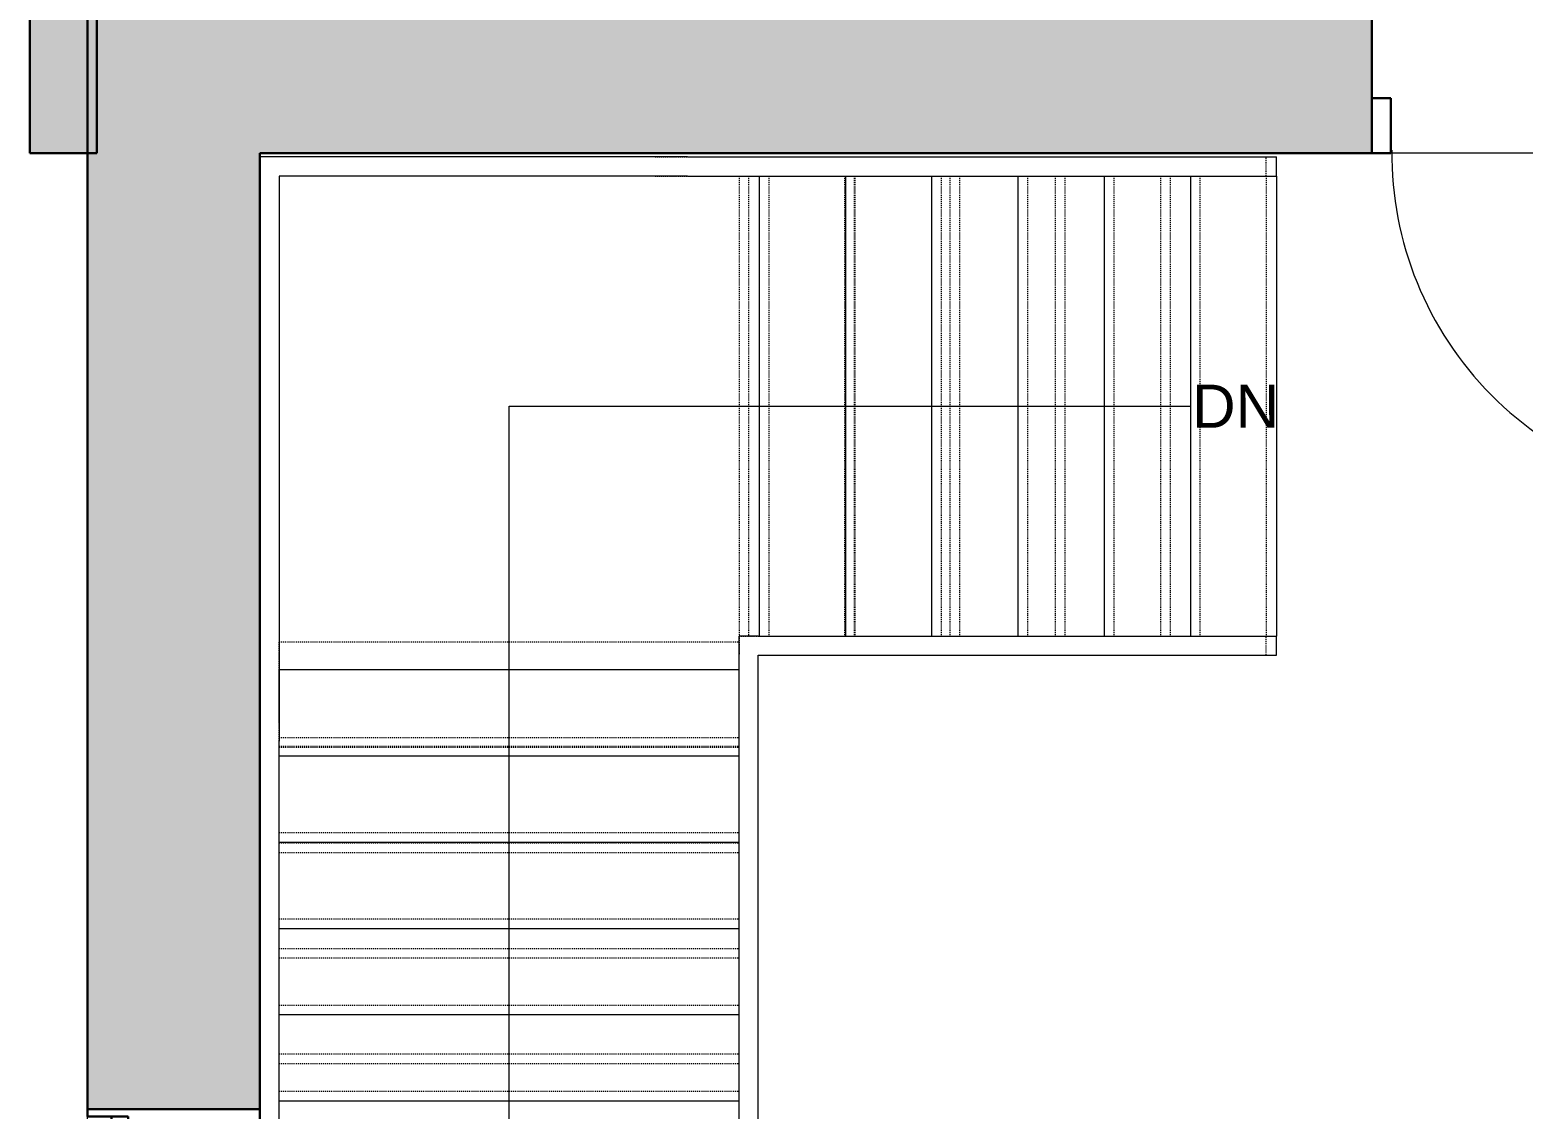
# Model space of a CAD drawing. Header units: inches. Extents: x -4688 to 1542, y -3558 to 978.
# Drawn here: x -1041.1 to -885.2, y -83.5 to 29.1 of the extents above; entities that cross this region are included whole.
import ezdxf

# ---------------------------------------------------------------- set-up
doc = ezdxf.new("R2010")
doc.units = ezdxf.units.IN
doc.header["$MEASUREMENT"] = 0
doc.linetypes.add('Overhead 1_16_', pattern=[0.101562, 0.0625, -0.039062])
for name, color, linetype, lineweight in [('A-DOOR', 31, 'Continuous', 18), ('A-DOOR-FRAM', 31, 'Continuous', 30), ('A-GLAZ', 151, 'Continuous', 18), ('A-WALL', 113, 'Continuous', 18), ('A-WALL-PATT', 111, 'Continuous', 18), ('S-STRS', 31, 'Continuous', 18), ('S-STRS-ANNO', 31, 'Continuous', 9), ('S-STRS-IDEN', 31, 'Continuous', 9), ('S-STRS-MBND', 31, 'Continuous', 18)]:
    doc.layers.add(name, color=color, linetype=linetype, lineweight=lineweight)
doc.styles.add('Swis721 Lt BT', font='swissl.ttf', dxfattribs={"height": 4.5})

# ---------------------------------------------------------------- blocks, each defined once
blk = doc.blocks.new('Double Hung - medium windows 3_-6826447-1st Floor Power _ Signal')
at = {"layer": 'A-GLAZ', "color": 8, "lineweight": 30}
for p, q in [((-18, 9), (-17.25, 9)), ((-17.25, 4.75), (-17.25, 9)), ((17.25, 4.75), (17.25, 9)), ((18, 9), (17.25, 9)), ((-17.25, 6.5), (-17.25, 4.75)), ((-17.25, 6.5), (-15.5, 6.5)), ((-15.5, 6.5), (-15.5, 4.75)), ((15.5, 6.5), (15.5, 4.75)), ((17.25, 6.5), (15.5, 6.5)), ((17.25, 6.5), (17.25, 4.75)), ((-17.25, 4.75), (-15.5, 4.75)), ((-17.25, 4.75), (-16.75, 4.75)), ((-16.75, -9), (-16.75, 4.75)), ((-15.5, 5.625), (15.5, 5.625)), ((17.25, 4.75), (15.5, 4.75)), ((16.75, 4.75), (17.25, 4.75)), ((16.75, 4.75), (16.75, -9)), ((-16.75, -9), (-18, -9)), ((16.75, -9), (18, -9))]:
    blk.add_line(p, q, dxfattribs=at)
blk = doc.blocks.new('Single Flush - D13 3_ X 8_-8254427-1st Floor Power _ Signal')
at = {"layer": 'A-DOOR', "lineweight": 30}
for p, q in [((16.15625, -10), (17.90625, -10)), ((16.15625, -45.8125), (16.15625, -10)), ((17.90625, -10), (17.90625, -45.8125)), ((17.90625, -45.8125), (16.15625, -45.8125))]:
    blk.add_line(p, q, dxfattribs=at)
at = {"layer": 'A-DOOR', "lineweight": 9}
blk.add_arc((17.90625, -10), 35.8125, 179.5, 270, dxfattribs=at)
at = {"layer": 'A-DOOR-FRAM'}
for p, q in [((-20, -4.25), (-20, -10)), ((-20, -4.25), (-18, -4.25)), ((-18, -4.25), (-18, -10)), ((18.000004, -4.25), (18.000004, -10)), ((18.000004, -4.25), (20.000004, -4.25)), ((20.000004, -4.25), (20.000004, -10)), ((-20, -10), (-18, -10)), ((18.000004, -10), (20.000004, -10))]:
    blk.add_line(p, q, dxfattribs=at)

msp = doc.modelspace()

# ---------------------------------------------------------------- hatches: boundary and pattern name
at = {"layer": 'A-WALL-PATT', "lineweight": 9}
h = msp.add_hatch(color=7, dxfattribs=at)
h.paths.add_polyline_path([(-1017.06, 16.25), (-1015.06, 16.25), (-1015.06, 96), (-1035.06, 96), (-1035.06, 16.25)], flags=0)
h.paths.add_polyline_path([(-1015.06, 133.5), (-1015.06, 216), (-1035.06, 216), (-1035.06, 133.5)], flags=0)
h.paths.add_polyline_path([(-1035.06, 253.5), (-1015.06, 253.5), (-1015.06, 342), (-1035.06, 342), (-1035.06, 265.94)], flags=0)
h.paths.add_polyline_path([(-1024.61, 379.5), (-1015.06, 379.5), (-1015.06, 468.12), (-1035.06, 468.12), (-1035.06, 379.5)], flags=0)
h.paths.add_polyline_path([(-1015.06, 505.62), (-1015.06, 604.37), (-1035.06, 604.37), (-1035.06, 505.62)], flags=0)
h.paths.add_polyline_path([(-1015.06, 641.87), (-1015.06, 729.87), (-1035.06, 729.87), (-1035.06, 641.87)], flags=0)
h.paths.add_polyline_path([(-1015.06, 767.37), (-1015.06, 789.87), (-1035.06, 789.87), (-1035.06, 767.37), (-1024.61, 767.37)], flags=0)
msp.add_hatch(color=7, dxfattribs=at).paths.add_polyline_path([(-1034.06, 16.25), (-1034.06, 54.41), (-1041.06, 54.41), (-1041.06, 16.25), (-1038, 16.25)], flags=0)
h = msp.add_hatch(color=7, dxfattribs=at)
h.paths.add_polyline_path([(-590.07, 16.25), (-590.07, 36.25), (-772.04, 36.25), (-772.04, 16.25), (-609.68, 16.25)], flags=0)
h.paths.add_polyline_path([(-849.04, 16.25), (-834.14, 16.25), (-834.14, 36.25), (-861.04, 36.25), (-861.04, 16.25)], flags=0)
h.paths.add_polyline_path([(-901.04, 16.25), (-901.04, 36.25), (-1015.06, 36.25), (-1015.06, 16.25), (-930.92, 16.25)], flags=0)
h = msp.add_hatch(color=7, dxfattribs=at)
h.paths.add_polyline_path([(-1035.06, -1284.19), (-1017.06, -1284.19), (-1017.06, -1208.44), (-1020.69, -1208.44), (-1020.69, -1196.94), (-1017.06, -1196.94), (-1017.06, -1161.23), (-1035.06, -1161.23), (-1035.06, -1214.07)], flags=0)
h.paths.add_polyline_path([(-1017.06, -1119.73), (-1017.07, -1019.33), (-1017.08, -1006.8), (-1017.06, -1006.8), (-1017.06, -1003.94), (-1035.06, -1003.94), (-1035.06, -1119.73)], flags=0)
h.paths.add_polyline_path([(-1017.06, -962.44), (-1017.06, -859.94), (-1035.06, -859.94), (-1035.06, -962.44)], flags=0)
h.paths.add_polyline_path([(-1017.06, -818.44), (-1017.06, -715.94), (-1035.06, -715.94), (-1035.06, -818.44)], flags=0)
h.paths.add_polyline_path([(-1017.06, -674.44), (-1017.06, -567.94), (-1035.06, -567.94), (-1035.06, -674.44)], flags=0)
h.paths.add_polyline_path([(-1035.06, -534.44), (-1017.06, -534.44), (-1017.06, -425.69), (-1035.06, -425.69), (-1035.06, -532.49)], flags=0)
h.paths.add_polyline_path([(-1017.06, -388.69), (-1017.06, -275.19), (-1035.06, -275.19), (-1035.06, -388.69)], flags=0)
h.paths.add_polyline_path([(-1017.06, -239.19), (-1017.06, -119.5), (-1035.06, -119.5), (-1035.06, -239.19)], flags=0)
h.paths.add_polyline_path([(-1035.06, -83.5), (-1017.06, -83.5), (-1017.06, 16.25), (-1035.06, 16.25), (-1035.06, -45.64)], flags=0)

# ---------------------------------------------------------------- linework, layer by layer
at = {"layer": 'A-WALL', "color": 8, "lineweight": 30}
for p, q in [((-1035.06, 96), (-1035.06, -83.5)), ((-1041.06, 54.41), (-1041.06, 16.25)), ((-1034.06, 16.25), (-1034.06, 54.41)), ((-901.04, 16.25), (-901.04, 36.25)), ((-1041.06, 16.25), (-1034.06, 16.25)), ((-1017.06, 16.25), (-901.04, 16.25)), ((-1017.06, -83.5), (-1017.06, 16.25)), ((-1035.06, -83.5), (-1017.06, -83.5))]:
    msp.add_line(p, q, dxfattribs=at)
at = {"layer": 'A-WALL', "lineweight": 9}
for p, q in [((-861.04, 16.25), (-901.04, 16.25)), ((-1035.06, -119.5), (-1035.06, -83.5))]:
    msp.add_line(p, q, dxfattribs=at)
at = {"layer": 'S-STRS', "lineweight": 9}
for p, q in [((-972.43, 15.87), (-1017.06, 15.87)), ((-972.43, 15.87), (-910.96, 15.87)), ((-910.96, 13.87), (-910.96, 15.87)), ((-1015.06, 13.87), (-1015.06, -45.09)), ((-972.43, 13.87), (-1015.06, 13.87)), ((-972.43, 13.87), (-964.96, 13.87)), ((-964.96, 13.87), (-955.96, 13.87)), ((-964.96, 13.87), (-964.96, -34.13)), ((-955.96, 13.87), (-946.96, 13.87)), ((-955.96, 13.87), (-955.96, -34.13)), ((-946.96, 13.87), (-937.96, 13.87)), ((-946.96, 13.87), (-946.96, -34.13)), ((-937.96, 13.87), (-928.96, 13.87)), ((-937.96, 13.87), (-937.96, -34.13)), ((-928.96, 13.87), (-919.96, 13.87)), ((-928.96, 13.87), (-928.96, -34.13)), ((-919.96, 13.87), (-910.96, 13.87)), ((-919.96, 13.87), (-919.96, -34.13)), ((-910.96, 13.87), (-910.96, -34.13)), ((-965.06, -34.13), (-967.06, -34.13)), ((-967.06, -45.09), (-967.06, -34.13)), ((-965.06, -34.13), (-964.96, -34.13)), ((-964.96, -34.13), (-955.96, -34.13)), ((-955.96, -34.13), (-946.96, -34.13)), ((-946.96, -34.13), (-937.96, -34.13)), ((-937.96, -34.13), (-928.96, -34.13)), ((-928.96, -34.13), (-919.96, -34.13)), ((-919.96, -34.13), (-910.96, -34.13)), ((-910.96, -36.13), (-910.96, -34.13)), ((-965.06, -36.13), (-910.96, -36.13)), ((-965.06, -45.09), (-965.06, -36.13)), ((-1015.06, -37.63), (-967.06, -37.63)), ((-1015.06, -43.19), (-1015.06, -37.63)), ((-967.06, -43.19), (-967.06, -37.63)), ((-1015.06, -46.63), (-1015.06, -45.09)), ((-967.06, -46.63), (-967.06, -45.09)), ((-965.06, -111.32), (-965.06, -45.09)), ((-1015.06, -55.63), (-1015.06, -46.63)), ((-1015.06, -46.63), (-967.06, -46.63)), ((-967.06, -55.63), (-967.06, -46.63)), ((-1015.06, -64.63), (-1015.06, -55.63)), ((-1015.06, -55.63), (-967.06, -55.63)), ((-967.06, -64.63), (-967.06, -55.63)), ((-1015.06, -73.63), (-1015.06, -64.63)), ((-1015.06, -64.63), (-967.06, -64.63)), ((-967.06, -73.63), (-967.06, -64.63)), ((-1015.06, -82.63), (-1015.06, -73.63)), ((-1015.06, -73.63), (-967.06, -73.63)), ((-967.06, -82.63), (-967.06, -73.63)), ((-1015.06, -91.63), (-1015.06, -82.63)), ((-1015.06, -82.63), (-967.06, -82.63)), ((-967.06, -91.63), (-967.06, -82.63))]:
    msp.add_line(p, q, dxfattribs=at)
at = {"layer": 'S-STRS', "linetype": 'Overhead 1_16_', "lineweight": 9}
for p, q in [((-963.96, 13.87), (-963.96, -34.13)), ((-954.96, 13.87), (-954.96, -34.13)), ((-945.96, 13.87), (-945.96, -34.13)), ((-936.96, 13.87), (-936.96, -34.13)), ((-927.96, 13.87), (-927.96, -34.13)), ((-918.96, 13.87), (-918.96, -34.13)), ((-1015.06, -45.63), (-967.06, -45.63)), ((-1015.06, -54.63), (-967.06, -54.63)), ((-1015.06, -63.63), (-967.06, -63.63)), ((-1015.06, -72.63), (-967.06, -72.63)), ((-1015.06, -81.63), (-967.06, -81.63))]:
    msp.add_line(p, q, dxfattribs=at)
at = {"layer": 'S-STRS-ANNO'}
for p, q in [((-991.06, -10.13), (-964.96, -10.13)), ((-991.06, -37.63), (-991.06, -10.13)), ((-964.96, -10.13), (-955.96, -10.13)), ((-955.96, -10.13), (-946.96, -10.13)), ((-946.96, -10.13), (-937.96, -10.13)), ((-937.96, -10.13), (-928.96, -10.13)), ((-928.96, -10.13), (-919.96, -10.13)), ((-991.06, -46.63), (-991.06, -37.63)), ((-991.06, -55.63), (-991.06, -46.63)), ((-991.06, -64.63), (-991.06, -55.63)), ((-991.06, -73.63), (-991.06, -64.63)), ((-991.06, -82.63), (-991.06, -73.63)), ((-991.06, -91.63), (-991.06, -82.63))]:
    msp.add_line(p, q, dxfattribs=at)
at = {"layer": 'S-STRS-MBND', "linetype": 'Overhead 1_16_', "lineweight": 9}
for p, q in [((-1017.06, 15.87), (-1017.06, -43.46)), ((-975.8, 15.87), (-1017.06, 15.87)), ((-975.8, 15.87), (-912.06, 15.87)), ((-912.06, 13.87), (-912.06, 15.87)), ((-1015.06, 13.87), (-1015.06, -43.46)), ((-975.8, 13.87), (-1015.06, 13.87)), ((-975.8, 13.87), (-912.06, 13.87)), ((-967.06, 13.87), (-967.06, -34.13)), ((-966.06, 13.87), (-966.06, -34.13)), ((-956.06, 13.87), (-956.06, -34.13)), ((-955.06, 13.87), (-955.06, -34.13)), ((-945.06, 13.87), (-945.06, -34.13)), ((-944.06, 13.87), (-944.06, -34.13)), ((-934.06, 13.87), (-934.06, -34.13)), ((-933.06, 13.87), (-933.06, -34.13)), ((-923.06, 13.87), (-923.06, -34.13)), ((-922.06, 13.87), (-922.06, -34.13)), ((-912.06, 13.87), (-912.06, -34.13)), ((-967.06, -34.13), (-967.06, -36.13)), ((-967.06, -34.13), (-912.06, -34.13)), ((-912.06, -36.13), (-912.06, -34.13)), ((-1015.06, -34.72), (-967.06, -34.72)), ((-1015.06, -43.46), (-1015.06, -34.72)), ((-967.06, -43.46), (-967.06, -34.72)), ((-967.06, -43.46), (-967.06, -36.13)), ((-965.06, -36.13), (-912.06, -36.13)), ((-965.06, -43.46), (-965.06, -36.13)), ((-1017.06, -120.46), (-1017.06, -43.46)), ((-1015.06, -120.46), (-1015.06, -43.46)), ((-967.06, -113.32), (-967.06, -43.46)), ((-965.06, -111.32), (-965.06, -43.46)), ((-1015.06, -44.72), (-967.06, -44.72)), ((-1015.06, -45.72), (-967.06, -45.72)), ((-1015.06, -55.72), (-967.06, -55.72)), ((-1015.06, -56.72), (-967.06, -56.72)), ((-1015.06, -66.72), (-967.06, -66.72)), ((-1015.06, -67.72), (-967.06, -67.72)), ((-1015.06, -77.72), (-967.06, -77.72)), ((-1015.06, -78.72), (-967.06, -78.72))]:
    msp.add_line(p, q, dxfattribs=at)

# ---------------------------------------------------------------- block references
at = {"layer": 'A-DOOR'}
msp.add_blockref('Single Flush - D13 3_ X 8_-8254427-1st Floor Power _ Signal', (-881.04, 26.25), dxfattribs=at)
at = {"layer": 'A-GLAZ', "rotation": 89.99999999999991}
msp.add_blockref('Double Hung - medium windows 3_-6826447-1st Floor Power _ Signal', (-1026.06, -101.5), dxfattribs=at)

# ---------------------------------------------------------------- texts
at = {"layer": 'S-STRS-IDEN', "insert": (-919.78, -7.89), "char_height": 4.5, "width": 10.5833, "attachment_point": 1, "line_spacing_factor": 1.005062, "style": 'Swis721 Lt BT'}
msp.add_mtext('DN', dxfattribs=at)

doc.saveas('drawing.dxf')
